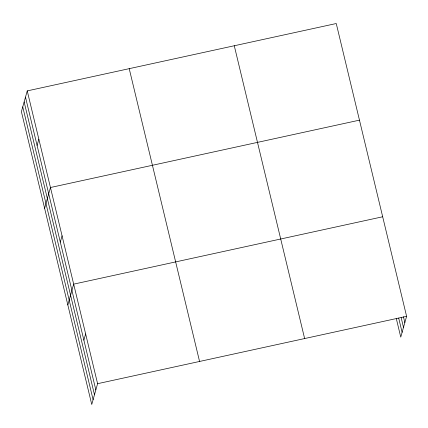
<?xml version="1.0" encoding="UTF-8"?>
<svg xmlns="http://www.w3.org/2000/svg" width="428" height="428" viewBox="0 0 428 428"><rect width="100%" height="100%" fill="white"/><g stroke="black" fill="none" stroke-linecap="round" stroke-linejoin="round"><path stroke-width="0.64" d="M27.242 90.891L21.4 111.676L91.747 404.476L97.595 383.686L27.242 90.891L336.253 23.524L406.6 316.324L400.758 337.109L396.253 318.362M37.092 145.456L38.852 139.202M44.614 208.302L50.456 187.512L359.466 120.15M60.305 242.077L62.065 235.823M67.833 304.923L73.675 284.139L382.68 216.771M83.877 340.164L85.632 333.915M97.595 383.686L406.6 316.324M403.444 316.757L404.84 322.578M401.164 317.678L403.492 327.372M398.687 318.095L402.106 332.315M234.276 45.753L304.629 338.553M129.213 68.662L199.566 361.457M25.487 97.145L95.835 389.94M24.139 101.939L94.486 394.739M22.748 106.882L93.095 399.677"/></g></svg>
